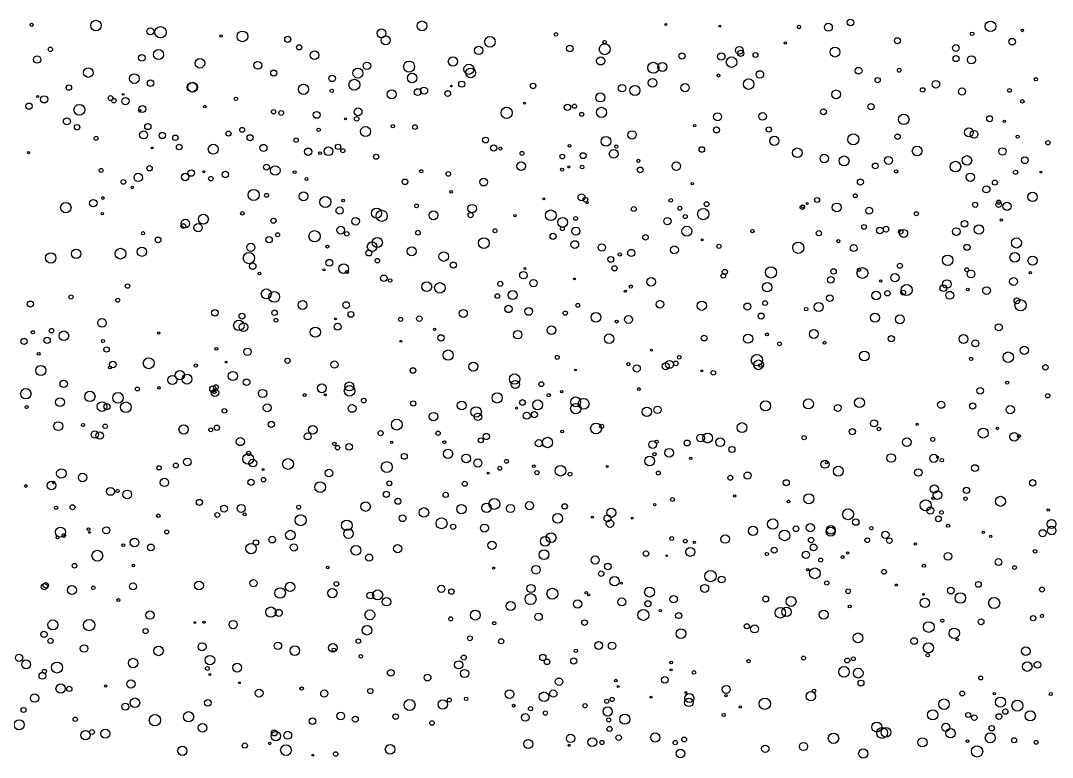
# Model space of a CAD drawing. Extents: x -296 to 296, y -196 to 196.
# Drawn here: x -99.3 to 82.3, y -93.5 to 36.1 of the extents above; entities that cross this region are included whole.
import ezdxf

# ---------------------------------------------------------------- set-up
doc = ezdxf.new("R2010")
doc.units = 0

msp = doc.modelspace()

# ---------------------------------------------------------------- linework, layer by layer
at = {"layer": 'MIX'}
for centre, radius in [((46.8034, 35.8175), 0.5742), ((-97.3152, 35.397), 0.2767), ((-86.0057, 35.2712), 0.9237), ((-76.4397, 34.251), 0.6149), ((-74.6503, 34.0967), 0.9891), ((-35.7462, 33.9075), 0.7844), ((-28.6142, 35.221), 0.8567), ((14.283, 35.4538), 0.1689), ((23.8074, 35.1631), 0.1685), ((37.7294, 35.0193), 0.3057), ((42.9114, 34.9781), 0.6959), ((71.4526, 35.1364), 0.9249), ((77.062, 34.4132), 0.216), ((-64.0052, 33.4342), 0.2195), ((-60.2264, 33.3751), 0.9388), ((-52.2471, 32.849), 0.5433), ((-34.9938, 32.6809), 0.7972), ((-16.6545, 32.4068), 0.9415), ((-5.037, 33.7182), 0.3195), ((55.0766, 32.5941), 0.5347), ((68.2221, 33.8189), 0.3146), ((75.2708, 32.4385), 0.5773), ((-94.0308, 31.0942), 0.3884), ((-74.9853, 30.1725), 0.893), ((-50.2541, 31.4504), 0.4549), ((-18.6448, 30.9022), 0.744), ((-2.6004, 31.2399), 0.5629), ((3.5545, 31.1187), 0.9667), ((3.5293, 32.3749), 0.2882), ((27.2428, 30.9089), 0.6921), ((27.4692, 30.402), 0.5478), ((35.3287, 32.2149), 0.1884), ((44.0718, 30.6035), 0.8657), ((65.3399, 31.3299), 0.5905), ((-96.3579, 29.2883), 0.6428), ((-77.9434, 29.6031), 0.569), ((-67.7064, 28.6406), 0.8421), ((-47.5491, 30.0546), 0.744), ((-23.1693, 28.9505), 0.8169), ((2.8356, 29.0562), 0.7198), ((17.13, 29.9028), 0.5498), ((24.0627, 29.8374), 0.6491), ((25.8762, 28.8515), 0.9277), ((30.0869, 30.0949), 0.4369), ((65.3889, 29.4619), 0.5294), ((68.102, 29.2465), 0.7141), ((-87.3511, 26.9948), 0.8327), ((-57.5077, 28.278), 0.6841), ((-54.716, 26.9228), 0.5251), ((-39.8999, 26.9142), 0.8873), ((-38.3084, 28.1847), 0.6571), ((-30.8863, 28.0597), 0.9767), ((-20.3566, 27.583), 0.8918), ((-20.0486, 26.9513), 0.8526), ((12.0968, 27.8484), 0.9708), ((13.7108, 28.0073), 0.7946), ((30.8639, 26.6725), 0.6599), ((48.2276, 27.3126), 0.6063), ((55.3858, 27.4), 0.3292), ((-79.2668, 25.952), 0.8585), ((-76.3944, 25.1315), 0.5725), ((-44.4356, 25.9806), 0.5742), ((-40.5256, 24.8682), 0.9556), ((-30.3648, 26.0451), 0.8348), ((-21.6195, 24.9637), 0.5405), ((11.9792, 25.2004), 0.7648), ((23.588, 26.4607), 0.2492), ((28.8749, 24.9782), 0.9287), ((51.5876, 25.6827), 0.4562), ((61.8458, 24.9426), 0.6551), ((79.445, 25.8316), 0.277), ((-90.7717, 24.3646), 0.4792), ((-69.1045, 24.4155), 0.8357), ((-68.9758, 24.4314), 0.8554), ((-49.4861, 24.0591), 0.9), ((-44.5173, 23.8017), 0.3069), ((-33.9566, 23.1739), 0.8157), ((-29.3738, 23.5586), 0.6035), ((-28.2551, 23.8164), 0.6299), ((-24.0916, 23.3049), 0.5022), ((-23.4526, 24.628), 0.1562), ((-9.0625, 24.6568), 0.4858), ((6.5959, 24.2573), 0.6553), ((8.8619, 23.8568), 0.8814), ((17.6917, 24.355), 0.7309), ((44.2833, 23.1736), 0.764), ((59.5155, 23.9559), 0.389), ((66.4349, 23.689), 0.6339), ((74.7919, 23.8641), 0.3301), ((-96.2526, 22.7998), 0.1956), ((-95.1221, 22.2894), 0.6362), ((-83.4314, 22.5154), 0.4296), ((-82.8615, 22.0659), 0.3907), ((-80.828, 21.9766), 0.642), ((-81.2323, 23.1762), 0.1535), ((-61.3784, 22.379), 0.3032), ((2.7718, 22.6217), 0.7935), ((77.0605, 21.9398), 0.3006), ((-97.7937, 21.0857), 0.5531), ((-88.9276, 20.454), 0.9552), ((-78.3316, 20.2803), 0.2165), ((-77.8519, 20.5943), 0.6191), ((-66.8454, 21.0308), 0.2102), ((-54.7417, 20.1083), 0.3858), ((-53.3953, 19.9044), 0.4262), ((-47.1474, 19.5648), 0.6031), ((-39.8691, 20.0867), 0.6863), ((-13.716, 19.9157), 0.9926), ((-10.5661, 21.6231), 0.162), ((-3.0134, 20.8845), 0.5557), ((-1.7753, 21.092), 0.3722), ((-0.5026, 19.6547), 0.349), ((2.9827, 20.0042), 0.8862), ((42.0453, 20.1044), 0.5207), ((50.411, 21.0201), 0.5506), ((-91.134, 18.4081), 0.6158), ((-42.0781, 18.8751), 0.1626), ((-40.1207, 18.8564), 0.3998), ((23.4215, 19.2391), 0.7018), ((31.3405, 19.2952), 0.6692), ((56.1937, 18.7642), 0.9235), ((71.2772, 18.8835), 0.527), ((73.8834, 18.435), 0.206), ((-89.3287, 17.3862), 0.4869), ((-77.6226, 16.04), 0.701), ((-76.8795, 17.5058), 0.5442), ((-74.3365, 15.9351), 0.5474), ((-62.6782, 16.2671), 0.4388), ((-60.2651, 16.9392), 0.4262), ((-46.8161, 16.9271), 0.308), ((-38.5452, 16.6218), 0.8903), ((-33.7458, 17.5629), 0.3061), ((-29.8557, 17.4175), 0.4079), ((8.3707, 16.0355), 0.7341), ((19.3994, 17.6491), 0.2055), ((23.2143, 16.9148), 0.5254), ((32.4224, 16.9848), 0.4646), ((67.6574, 16.4886), 0.7728), ((68.5576, 16.1297), 0.6769), ((-85.9858, 15.4344), 0.3436), ((-72.035, 15.534), 0.4781), ((-58.8843, 15.5451), 0.5249), ((-50.7813, 15.1042), 0.3941), ((-17.424, 15.1312), 0.5159), ((3.786, 14.9009), 0.8619), ((33.4001, 14.9864), 0.8189), ((47.299, 15.2496), 0.9758), ((55.1029, 15.7264), 0.47), ((76.2277, 15.7355), 0.2643), ((81.5628, 14.6587), 0.3727), ((-97.8686, 12.9109), 0.1805), ((-76.0987, 13.7491), 0.158), ((-71.3522, 13.8991), 0.4919), ((-65.3549, 13.5186), 0.8786), ((-56.5335, 13.7459), 0.6285), ((-48.6651, 13.0862), 0.6445), ((-46.5587, 12.821), 0.2572), ((-45.0741, 13.1688), 0.7812), ((-43.3913, 13.9408), 0.4738), ((-42.5583, 13.2489), 0.3594), ((-15.9866, 13.7242), 0.553), ((-14.8353, 13.6561), 0.2754), ((-11.0037, 12.7739), 0.3545), ((-2.6742, 14.13), 0.2417), ((-0.2577, 12.3838), 0.5135), ((5.1212, 12.7217), 0.7641), ((5.5877, 13.9935), 0.2863), ((20.6444, 13.4748), 0.4888), ((37.4435, 12.896), 0.8429), ((58.5421, 13.2067), 0.8544), ((73.5699, 13.1342), 0.6496), ((-36.6882, 12.2081), 0.4446), ((-11.151, 10.542), 0.7691), ((-3.9294, 12.2213), 0.4019), ((9.4471, 11.4756), 0.2763), ((16.1461, 10.5319), 0.7544), ((42.1965, 11.8775), 0.7519), ((45.6795, 11.462), 0.8686), ((51.1702, 10.5844), 0.4998), ((53.4927, 11.5501), 0.6944), ((65.2779, 10.4585), 0.9312), ((67.3126, 11.5587), 0.8287), ((77.5087, 11.5756), 0.5883), ((-85.0999, 9.7816), 0.3485), ((-78.5662, 8.5577), 0.7382), ((-76.5653, 10.1735), 0.4735), ((-70.305, 8.626), 0.6527), ((-69.2508, 9.3306), 0.5673), ((-67.0224, 9.5602), 0.1845), ((-63.2351, 9.0823), 0.5634), ((-55.99, 10.3697), 0.5125), ((-54.449, 9.78), 0.8428), ((-51.0408, 9.4803), 0.2537), ((-28.7503, 9.653), 0.2972), ((-23.9805, 9.1762), 0.4054), ((-3.9578, 9.924), 0.2704), ((-2.7756, 10.3945), 0.1766), ((-0.4336, 10.3782), 0.3148), ((9.7891, 9.8736), 0.5013), ((54.828, 9.6058), 0.2887), ((67.9115, 8.5941), 0.727), ((75.8766, 9.4506), 0.3769), ((80.3137, 9.4975), 0.1518), ((-81.175, 7.7715), 0.4046), ((-65.7783, 8.3492), 0.398), ((-48.9491, 8.2788), 0.2636), ((-31.6062, 7.7869), 0.488), ((-17.7526, 7.7347), 0.6826), ((18.9487, 7.4541), 0.2053), ((48.5615, 7.7293), 0.5461), ((72.2253, 7.6464), 0.441), ((-79.6247, 6.7932), 0.2167), ((-58.263, 5.4821), 0.9726), ((-55.9799, 5.4036), 0.3419), ((-49.4775, 5.2403), 0.7838), ((-23.5086, 6.0211), 0.2362), ((-0.5415, 5.0528), 0.6144), ((47.6545, 5.3388), 0.3325), ((70.7429, 6.4493), 0.6153), ((78.8617, 5.1409), 0.8314), ((-91.3115, 3.2394), 0.9117), ((-86.4738, 4.0353), 0.6565), ((-84.7941, 4.9369), 0.2385), ((-45.6427, 4.2285), 0.9734), ((-42.5155, 4.5089), 0.2345), ((-29.5871, 3.5481), 0.3282), ((-19.7978, 3.0751), 0.7467), ((-7.192, 4.8031), 0.1791), ((0.158, 4.6492), 0.4175), ((0.4693, 4.1229), 0.1809), ((15.1771, 4.5257), 0.3191), ((21.4785, 3.8479), 0.4259), ((38.322, 3.3194), 0.3781), ((38.4475, 3.4648), 0.2873), ((39.2037, 3.9728), 0.1609), ((40.9316, 4.5905), 0.4318), ((44.3866, 3.2721), 0.7832), ((68.7368, 3.7435), 0.4508), ((72.8811, 3.7594), 0.4816), ((72.895, 4.2108), 0.3642), ((74.367, 3.4627), 0.7238), ((-84.9008, 2.1802), 0.2146), ((-67.1029, 1.2047), 0.8789), ((-60.2502, 2.2339), 0.3136), ((-43.1119, 2.7213), 0.6363), ((-36.6115, 2.2629), 0.8918), ((-35.7004, 1.7955), 0.9779), ((-26.598, 1.8974), 0.7757), ((-20.0612, 1.9232), 0.456), ((-12.2322, 1.8334), 0.2187), ((-5.9435, 1.8936), 0.9392), ((8.679, 2.9905), 0.4238), ((16.7714, 3.128), 0.3451), ((17.7161, 1.6752), 0.3593), ((20.8835, 2.1054), 0.9859), ((50.1006, 2.7067), 0.5996), ((58.3928, 2.1692), 0.3598), ((-70.6294, -0.0143), 0.414), ((-70.2737, 0.4343), 0.7577), ((-68.0317, -0.279), 0.7414), ((-54.7511, 0.9375), 0.4542), ((-40.3146, 0.8572), 0.6703), ((-3.8455, 0.6678), 0.8623), ((-1.5747, 1.3424), 0.3314), ((14.5795, 0.859), 0.6344), ((49.186, -0.1595), 0.4166), ((66.8964, 0.4084), 0.5789), ((69.4137, -0.6107), 0.8274), ((73.3528, 1.059), 0.2104), ((-77.7308, -1.259), 0.2914), ((-54.0301, -1.5323), 0.3571), ((-47.5309, -1.801), 0.9964), ((-42.9193, -0.7181), 0.6795), ((-41.8642, -1.3627), 0.3862), ((-29.3342, -1.1632), 0.4185), ((-15.7678, -0.831), 0.344), ((-5.5385, -1.8145), 0.5456), ((-3.9087, -0.4543), 0.3365), ((-1.5369, -0.8867), 0.7042), ((10.7249, -1.9896), 0.4849), ((17.9996, -0.8984), 0.8694), ((29.5345, -0.8715), 0.2901), ((41.2417, -1.2632), 0.4585), ((51.9864, -0.7739), 0.5913), ((53.0613, -0.5515), 0.5057), ((55.6383, -1.0236), 0.3932), ((56.1568, -1.2945), 0.7129), ((65.444, -0.9699), 0.6748), ((-75.083, -2.437), 0.5119), ((-58.7478, -3.7427), 0.7083), ((-55.5237, -2.4009), 0.5554), ((-45.2727, -3.6016), 0.271), ((-37.413, -3.6228), 0.8334), ((-36.4861, -2.8889), 0.8865), ((-17.7356, -2.9924), 0.9487), ((-1.7168, -3.2476), 0.6748), ((3.0375, -3.7663), 0.6401), ((15.8189, -4.1855), 0.6947), ((20.7151, -2.4179), 0.1544), ((23.6625, -3.5739), 0.3682), ((37.6241, -3.8177), 0.9926), ((44.6588, -2.6562), 0.2749), ((47.3622, -3.8773), 0.6117), ((67.3084, -3.7635), 0.5366), ((76.012, -2.9711), 0.8888), ((-93.9701, -5.5986), 0.9142), ((-89.4833, -4.8658), 0.8183), ((-81.6939, -4.8556), 0.9437), ((-77.9239, -4.5111), 0.8175), ((-59.0765, -5.6222), 0.9954), ((-37.9739, -4.7213), 0.5298), ((-30.4397, -4.4477), 0.8021), ((-24.7862, -5.3553), 0.8494), ((4.6104, -5.8563), 0.5061), ((6.1965, -4.9862), 0.2869), ((8.2266, -4.7261), 0.6336), ((63.9136, -6.0208), 0.9199), ((75.7271, -5.5048), 0.848), ((78.8565, -6.0738), 0.8074), ((-58.4233, -7.0609), 0.5739), ((-44.9269, -6.4625), 0.6045), ((-42.4095, -7.4816), 0.853), ((-36.4712, -6.0903), 0.399), ((-23.1162, -6.8386), 0.5534), ((5.2594, -7.4304), 0.4598), ((32.8193, -8.1527), 0.9856), ((55.5036, -6.987), 0.4418), ((-57.2171, -8.3465), 0.2523), ((-45.8838, -7.7048), 0.1898), ((-41.8516, -8.0875), 0.2679), ((-35.3351, -9.1786), 0.5623), ((-10.7695, -8.6507), 0.6517), ((-10.4983, -7.4779), 0.1638), ((11.7358, -9.8158), 0.7507), ((24.421, -8.7426), 0.4097), ((24.6983, -8.0638), 0.4509), ((43.3381, -9.4453), 0.5866), ((43.8175, -7.987), 0.4772), ((48.8999, -8.2554), 0.9471), ((48.3195, -7.6822), 0.29), ((54.6274, -9.0739), 0.7199), ((67.2794, -7.69), 0.3469), ((68.0257, -8.4226), 0.6805), ((75.51, -9.7593), 0.6915), ((78.4628, -8.2111), 0.2066), ((-80.4535, -10.5597), 0.3861), ((-34.215, -9.5653), 0.307), ((-27.7843, -10.667), 0.8716), ((-25.4767, -10.8724), 0.9214), ((-14.839, -10.1615), 0.4466), ((-9.0041, -10.0423), 0.6513), ((-1.7826, -9.2875), 0.1521), ((8.1362, -10.6391), 0.2803), ((32.1407, -10.7549), 0.8141), ((52.1386, -9.6604), 0.2046), ((56.7029, -11.2569), 0.9687), ((63.1564, -10.9315), 0.5917), ((63.7631, -10.1921), 0.7537), ((70.7617, -11.3488), 0.6831), ((-90.4169, -12.4868), 0.3653), ((-82.168, -13.0447), 0.3495), ((-56.0183, -11.9418), 0.8832), ((-54.6387, -12.4564), 0.9558), ((-15.354, -12.3088), 0.4113), ((-12.6648, -12.1474), 0.7936), ((7.185, -11.4659), 0.1907), ((43.1595, -12.6856), 0.5833), ((51.3401, -12.2274), 0.757), ((53.3032, -11.8306), 0.4693), ((56.0768, -11.7038), 0.4231), ((64.2782, -12.1825), 0.6986), ((67.4706, -11.1746), 0.2318), ((76.11, -13.1485), 0.5139), ((-97.5539, -13.7309), 0.5381), ((-49.6492, -13.8856), 0.7724), ((-41.9529, -13.8919), 0.5827), ((-13.3953, -14.5862), 0.6446), ((-9.8416, -15.0179), 0.6843), ((-1.1862, -13.9415), 0.3477), ((13.2588, -13.7509), 0.6634), ((20.627, -14.0075), 0.8191), ((28.6608, -14.1521), 0.6156), ((31.7763, -13.5584), 0.4146), ((39.0126, -14.6257), 0.3079), ((41.2034, -14.2359), 0.7822), ((76.7408, -13.9303), 0.9903), ((-84.9467, -17.0201), 0.7563), ((-65.0916, -15.2485), 0.5825), ((-60.2973, -15.8521), 0.5212), ((-54.5684, -15.2463), 0.4825), ((-54.3243, -16.5605), 0.3294), ((-43.8584, -16.3404), 0.1608), ((-41.121, -15.5384), 0.514), ((-32.3837, -16.4209), 0.3543), ((-29.0902, -16.285), 0.4781), ((-21.3508, -15.3614), 0.7104), ((-3.4003, -15.3187), 0.377), ((1.9883, -16.044), 0.8553), ((7.7288, -16.4412), 0.6886), ((31.0792, -15.8381), 0.5317), ((51.1132, -16.1083), 0.7828), ((55.504, -16.4069), 0.773), ((-93.8249, -18.3938), 0.3938), ((-60.853, -17.4748), 0.9245), ((-60.0367, -17.784), 0.7431), ((-47.3979, -18.6705), 0.8954), ((-43.4665, -17.7114), 0.617), ((-26.4, -18.1623), 0.2124), ((-5.8422, -18.3031), 0.7721), ((5.6526, -16.8119), 0.2495), ((72.9044, -17.8062), 0.6259), ((-98.6674, -20.2647), 0.556), ((-97.109, -18.6834), 0.2938), ((-94.6111, -20.0998), 0.5686), ((-91.6601, -19.3014), 0.8492), ((-84.7749, -20.2122), 0.2577), ((-74.9556, -18.7975), 0.2179), ((-25.2861, -19.6692), 0.5558), ((-11.7765, -19.1042), 0.7489), ((4.3137, -19.8153), 0.8361), ((21.0558, -19.7066), 0.5057), ((28.7777, -19.8096), 0.8187), ((32.1045, -19.0599), 0.2566), ((40.3588, -18.9825), 0.7719), ((53.9888, -19.8168), 0.5471), ((66.6961, -19.8704), 0.7741), ((-84.145, -21.7137), 0.4718), ((-64.8114, -21.6105), 0.2476), ((-59.3232, -22.1087), 0.6464), ((-32.346, -20.2642), 0.1549), ((11.7771, -21.8292), 0.1732), ((34.303, -20.718), 0.3322), ((42.2408, -20.5146), 0.2451), ((68.7798, -20.6381), 0.6105), ((77.4141, -21.8531), 0.7278), ((-96.0947, -22.4864), 0.2466), ((-76.7225, -24.1274), 0.9654), ((-52.2811, -23.6997), 0.4538), ((-24.0199, -22.6965), 0.8972), ((-4.823, -23.0999), 0.3477), ((16.6649, -23.091), 0.3231), ((30.334, -23.5858), 0.9975), ((30.6217, -24.4098), 0.8545), ((49.2387, -22.8457), 0.8642), ((68.0331, -23.3686), 0.2905), ((74.5783, -23.072), 0.9204), ((-95.7083, -25.4171), 0.8896), ((-83.5522, -24.8739), 0.251), ((-83.0514, -24.3375), 0.5794), ((-68.448, -24.5472), 0.2943), ((-63.0886, -23.9169), 0.1614), ((-44.0355, -24.3629), 0.6354), ((-30.2053, -25.4025), 0.4835), ((-19.5754, -24.7125), 0.7872), ((-1.6094, -25.3175), 0.1565), ((7.6992, -24.3006), 0.2784), ((9.1854, -25.052), 0.6226), ((14.26, -24.6516), 0.6111), ((14.9462, -24.3322), 0.6918), ((16.0621, -24.1647), 0.4017), ((20.6279, -25.4812), 0.1662), ((30.9236, -24.5475), 0.2862), ((81.1304, -24.8533), 0.4793), ((-91.6864, -27.7451), 0.6516), ((-72.556, -27.0722), 0.786), ((-71.2485, -26.2365), 0.8073), ((-69.974, -26.924), 0.8685), ((-61.9046, -26.3796), 0.8096), ((-59.4958, -27.4571), 0.6), ((-12.3174, -26.9216), 0.9123), ((-12.1825, -27.8545), 0.7132), ((22.6608, -25.8204), 0.3893), ((-98.3548, -29.4912), 0.9129), ((-87.0774, -29.9658), 0.9099), ((-78.7138, -28.6555), 0.3435), ((-74.9202, -28.4679), 0.2256), ((-65.4212, -28.6619), 0.5725), ((-65.0576, -29.3367), 0.6495), ((-65.1602, -29.1994), 0.3106), ((-64.9129, -28.3394), 0.4303), ((-56.6812, -29.4541), 0.7293), ((-46.2505, -28.5287), 0.7822), ((-41.3662, -28.9864), 0.9255), ((-41.3995, -28.2209), 0.7915), ((-7.6104, -27.8159), 0.4209), ((-4.0199, -29.1276), 0.1914), ((9.5503, -28.675), 0.2556), ((69.6257, -28.9643), 0.5819), ((74.3971, -27.5469), 0.2625), ((-92.3422, -30.9892), 0.7683), ((-82.1296, -30.2107), 0.933), ((-49.2779, -29.7263), 0.2534), ((-45.6318, -29.7018), 0.1703), ((-38.8634, -30.707), 0.4132), ((-30.1643, -31.2093), 0.4665), ((-21.6389, -31.5732), 0.7718), ((-15.3817, -30.2326), 0.9006), ((-10.9283, -31.0382), 0.5083), ((-8.2568, -31.4487), 0.8693), ((-6.2965, -29.7629), 0.2952), ((-1.5691, -30.9195), 0.8595), ((-0.163, -31.266), 0.9489), ((31.8648, -31.6377), 0.8913), ((39.4085, -31.283), 0.8794), ((48.3937, -31.0555), 0.8675), ((62.7712, -31.4329), 0.6227), ((81.5241, -29.8471), 0.3875), ((-98.214, -31.8426), 0.2606), ((-84.961, -31.7489), 0.8523), ((-84.0788, -31.7701), 0.5311), ((-80.7571, -31.8756), 0.9321), ((-63.3969, -32.5003), 0.4017), ((-55.8622, -31.9767), 0.7022), ((-40.9138, -32.084), 0.6807), ((-19.0892, -32.6983), 0.9222), ((-12.0055, -32.0254), 0.1734), ((-8.8236, -33.1976), 0.5485), ((-1.5348, -32.1097), 0.9177), ((10.9573, -32.6744), 0.8249), ((12.8333, -32.3334), 0.6491), ((44.5696, -32.0014), 0.5957), ((68.3107, -31.655), 0.5609), ((74.9196, -32.2899), 0.7325), ((-92.6505, -35.1999), 0.791), ((-55.1542, -34.8679), 0.5446), ((-33.0633, -34.9297), 0.9532), ((-26.5972, -33.5084), 0.7406), ((-18.7667, -33.5531), 0.6616), ((-10.1958, -33.3666), 0.6213), ((50.9719, -34.7107), 0.619), ((-88.2799, -35.0013), 0.2676), ((-86.2095, -36.6602), 0.6595), ((-85.3534, -36.8345), 0.6575), ((-84.3921, -35.2219), 0.389), ((-70.5753, -35.7734), 0.8227), ((-65.8076, -35.8556), 0.3345), ((-64.7354, -35.4887), 0.4744), ((-47.8366, -35.8403), 0.7488), ((-35.9006, -36.4287), 0.4455), ((-25.7839, -36.4465), 0.3884), ((-3.9445, -36.1245), 0.2326), ((2.0238, -35.6041), 0.9601), ((2.9971, -35.2143), 0.3577), ((27.7172, -35.4419), 0.8655), ((47.1392, -36.1624), 0.5556), ((51.8029, -35.6977), 0.3182), ((58.5422, -34.8774), 0.184), ((70.1711, -36.4181), 0.8698), ((72.66, -35.5967), 0.2272), ((75.6191, -37.0661), 0.7531), ((-60.5954, -37.912), 0.7182), ((-48.7483, -37.0021), 0.6045), ((-44.0475, -38.3269), 0.3019), ((-33.9497, -38.0373), 0.1973), ((-24.686, -38.0104), 0.2528), ((-18.2753, -37.6903), 0.4359), ((-17.3147, -37.0172), 0.5492), ((-8.0526, -38.1948), 0.6223), ((-6.5395, -38.0734), 0.9096), ((11.9964, -38.4382), 0.6801), ((12.6815, -37.9291), 0.2946), ((18.0426, -38.1631), 0.5239), ((20.4193, -37.2856), 0.6766), ((21.6651, -37.292), 0.8725), ((23.8492, -38.0374), 0.7595), ((38.6412, -37.2144), 0.3672), ((56.7083, -38.0018), 0.7673), ((61.2944, -37.5117), 0.3576), ((76.4763, -36.9755), 0.2653), ((-59.1361, -39.991), 0.3713), ((-43.4768, -38.9812), 0.3931), ((-41.4363, -38.8447), 0.5857), ((-24.0231, -40.0575), 0.807), ((12.2928, -40.1358), 0.2987), ((14.8853, -39.8764), 0.7691), ((25.9316, -39.305), 0.5397), ((-71.9538, -42.1249), 0.4217), ((-69.9121, -41.4886), 0.6706), ((-59.2161, -40.9653), 0.9364), ((-58.3987, -41.6992), 0.6792), ((-52.195, -41.8544), 0.95), ((-34.811, -42.4011), 0.97), ((-31.7266, -40.5119), 0.5133), ((-20.8442, -40.8652), 0.7635), ((-18.7833, -41.6808), 0.7218), ((-13.7334, -41.3884), 0.3377), ((11.444, -41.3348), 0.8559), ((18.6854, -40.8574), 0.2263), ((42.3194, -41.9034), 0.7116), ((42.6061, -41.6132), 0.2345), ((53.9874, -40.8007), 0.7589), ((61.4898, -40.8608), 0.7174), ((62.1446, -40.6402), 0.1762), ((62.8823, -41.189), 0.3083), ((-92.0965, -43.5272), 0.8405), ((-88.366, -44.2269), 0.7388), ((-74.8926, -42.532), 0.3793), ((-56.6039, -42.8323), 0.1623), ((-45.0037, -43.457), 0.6749), ((-16.9803, -43.4675), 0.1723), ((-14.9174, -42.6087), 0.3471), ((-8.9397, -42.242), 0.2483), ((-8.3766, -43.372), 0.3701), ((-4.244, -43.0427), 0.9387), ((-2.5538, -43.6441), 0.3366), ((3.9601, -42.2868), 0.1688), ((12.9804, -43.4542), 0.3453), ((28.6944, -43.8969), 0.6311), ((44.6597, -43.1243), 0.8674), ((58.7499, -43.3522), 0.6615), ((68.7203, -42.5786), 0.5935), ((-93.8417, -45.6262), 0.7522), ((-93.4696, -45.1056), 0.2109), ((-73.9609, -45.0957), 0.743), ((-58.7379, -45.0692), 0.5483), ((-56.5239, -44.6165), 0.3869), ((-46.5466, -45.9209), 0.948), ((-34.3726, -45.2605), 0.4326), ((-21.0892, -45.333), 0.4319), ((25.6639, -44.2753), 0.4318), ((35.5119, -45.1558), 0.535), ((78.8714, -45.1659), 0.5646), ((-98.366, -45.7288), 0.2393), ((-83.4506, -46.6697), 0.6977), ((-82.2098, -46.6068), 0.2887), ((-80.5128, -47.2172), 0.7858), ((-34.9098, -47.2057), 0.5473), ((-24.4533, -47.2867), 0.4569), ((39.4833, -47.9648), 0.8877), ((61.5722, -46.2528), 0.7301), ((62.1298, -47.3285), 0.7609), ((67.2248, -46.5008), 0.5452), ((-90.1296, -49.4515), 0.4389), ((-67.7972, -48.614), 0.5402), ((-60.4396, -49.6715), 0.7178), ((-38.5431, -49.3474), 0.8366), ((-32.8684, -48.4184), 0.5319), ((-21.6755, -49.7829), 0.8253), ((-17.241, -49.5914), 0.8257), ((-15.8661, -48.8773), 0.9675), ((-13.0362, -49.688), 0.7276), ((-9.6885, -49.1856), 0.7074), ((-3.4985, -49.3225), 0.4797), ((12.331, -49.0263), 0.2129), ((15.4781, -48.0988), 0.3258), ((26.4255, -47.5047), 0.204), ((35.8875, -48.4328), 0.2481), ((60.0523, -49.1236), 0.9833), ((61.3444, -47.86), 0.2459), ((67.0446, -47.9523), 0.3118), ((73.1956, -48.4288), 0.8849), ((-93.0309, -49.5641), 0.2875), ((-75.0321, -50.9496), 0.3048), ((-64.6543, -50.8154), 0.426), ((-63.4594, -49.7037), 0.5986), ((-59.8312, -50.7209), 0.26), ((-49.9665, -51.7493), 0.9723), ((-50.3227, -49.4545), 0.3528), ((-32.035, -51.3991), 0.5914), ((-28.287, -50.3826), 0.8492), ((-4.7451, -51.415), 0.8415), ((4.0332, -51.4279), 0.6094), ((4.7049, -50.4306), 0.8095), ((46.376, -50.7036), 0.9534), ((60.8495, -50.0498), 0.6224), ((62.8185, -50.3819), 0.3217), ((81.6136, -49.9653), 0.2162), ((-41.8492, -52.6482), 0.9282), ((-25.1845, -52.2791), 0.9675), ((-23.1248, -52.9049), 0.4596), ((-17.6351, -53.123), 0.7086), ((1.3776, -51.1954), 0.1854), ((4.4747, -52.348), 0.6528), ((8.3568, -51.3699), 0.1713), ((33.1156, -52.4173), 0.9042), ((39.7382, -53.0706), 0.7242), ((43.3586, -53.4191), 0.7543), ((47.7431, -52.0794), 0.5535), ((62.2855, -51.502), 0.5012), ((63.9921, -52.721), 0.2741), ((82.1927, -52.4175), 0.7868), ((-92.2522, -53.8508), 0.8728), ((-91.6582, -54.4423), 0.3283), ((-87.3372, -53.3152), 0.2478), ((-87.1414, -53.8908), 0.1539), ((-84.1966, -53.523), 0.6234), ((-73.5468, -53.8), 0.3567), ((-51.7914, -54.3529), 0.8333), ((-41.5595, -54.1017), 0.8395), ((-5.8895, -54.8043), 0.868), ((24.7534, -55.0617), 0.7488), ((29.6399, -53.6102), 0.8006), ((35.1968, -54.4197), 0.936), ((37.2192, -53.256), 0.4934), ((43.3132, -53.7346), 0.7919), ((50.494, -53.1447), 0.2911), ((52.9502, -54.3013), 0.6402), ((70.1724, -53.8635), 0.1985), ((71.5035, -54.5641), 0.198), ((80.6403, -54.038), 0.6262), ((82.2216, -53.5534), 0.754), ((-92.7869, -54.7962), 0.25), ((-81.1944, -56.1315), 0.2512), ((-79.2149, -55.6627), 0.7785), ((-76.3512, -56.5342), 0.5989), ((-58.7001, -56.7332), 0.9162), ((-57.8482, -55.6638), 0.4695), ((-54.9919, -55.162), 0.5846), ((-51.1756, -56.5408), 0.6228), ((-40.2554, -57.0544), 0.8659), ((-32.8983, -56.7476), 0.7376), ((-16.305, -56.1575), 0.7238), ((-6.935, -55.4578), 0.847), ((15.337, -54.9626), 0.3291), ((17.7365, -55.4165), 0.3298), ((19.317, -55.6516), 0.1955), ((39.8637, -55.229), 0.4712), ((40.3076, -56.5285), 0.597), ((49.7592, -55.2641), 0.4153), ((53.6516, -55.3343), 0.4976), ((58.2037, -55.9428), 0.2036), ((-85.7659, -57.989), 0.9514), ((-37.9234, -58.3112), 0.6142), ((-7.1431, -57.8122), 0.8484), ((1.8773, -58.7447), 0.7169), ((10.812, -57.6189), 0.4758), ((14.446, -57.9858), 0.1544), ((18.6034, -57.3136), 0.7876), ((32.0914, -57.6758), 0.2787), ((33.3791, -57.0174), 0.5324), ((38.9643, -57.8334), 0.637), ((45.4096, -58.2337), 0.2624), ((46.2927, -57.5352), 0.2034), ((63.9541, -58.0928), 0.6745), ((79.3031, -57.2162), 0.3151), ((-89.7863, -59.7536), 0.4073), ((-79.4254, -59.7065), 0.2273), ((-45.2181, -60.0495), 0.2278), ((-8.5562, -60.4499), 0.7574), ((4.0986, -59.9003), 0.5687), ((41.5629, -58.7576), 0.3464), ((59.7162, -59.7543), 0.2703), ((72.8655, -59.0987), 0.5989), ((75.683, -60.0809), 0.3268), ((-16.0087, -60.1588), 0.1801), ((2.935, -61.148), 0.4759), ((5.272, -62.4742), 0.829), ((22.167, -61.5671), 0.9949), ((24.1276, -62.17), 0.5946), ((39.2542, -60.4313), 0.2102), ((40.5296, -61.0887), 0.9435), ((52.7125, -60.8321), 0.4238), ((-95.0906, -63.4355), 0.5681), ((-94.834, -63.199), 0.4775), ((-90.2392, -64.0372), 0.7813), ((-86.4815, -63.6292), 0.3148), ((-79.4825, -63.3915), 0.6104), ((-67.8722, -63.2304), 0.765), ((-58.2907, -62.8295), 0.6292), ((-51.8528, -63.4705), 0.8272), ((-43.6913, -62.9397), 0.4113), ((-25.2214, -63.8275), 0.6297), ((-9.4345, -63.7564), 0.717), ((6.5007, -62.8026), 0.1817), ((11.4354, -64.3934), 0.8622), ((21.1383, -63.7477), 0.7028), ((42.6347, -62.7783), 0.3678), ((54.8764, -63.1491), 0.1769), ((64.4652, -64.1215), 0.5963), ((69.319, -63.0338), 0.5121), ((80.5191, -63.9376), 0.4389), ((-53.5878, -64.5488), 0.9229), ((-44.404, -64.5717), 0.8257), ((-37.71, -64.9913), 0.5969), ((-36.4181, -64.8871), 0.8853), ((-34.8606, -66.0945), 0.7406), ((-23.4345, -64.2919), 0.4814), ((-9.5137, -65.6252), 0.9722), ((-5.6681, -64.6766), 0.9639), ((0.304, -64.4906), 0.232), ((0.7194, -64.8741), 0.1846), ((15.6755, -65.6501), 0.6446), ((31.8816, -65.6073), 0.5152), ((36.3467, -66.0367), 0.8752), ((46.3984, -64.2436), 0.4003), ((59.6815, -64.7859), 0.1655), ((66.1408, -65.4243), 0.9334), ((72.0941, -66.3099), 0.9739), ((-82.0559, -65.7925), 0.2593), ((-55.2226, -67.9085), 0.9069), ((-12.9973, -66.839), 0.7972), ((-1.2386, -66.4846), 0.7392), ((6.5547, -66.1191), 0.6954), ((11.1513, -66.4424), 0.5416), ((34.4624, -68.0279), 0.9213), ((35.5632, -67.8873), 0.8244), ((46.6786, -66.9226), 0.2577), ((59.9132, -66.2715), 0.8301), ((-76.506, -68.4419), 0.7312), ((-53.8241, -68.0411), 0.617), ((-37.7939, -68.3898), 0.8611), ((-23.5689, -69.0959), 0.3541), ((-19.234, -68.4419), 0.8741), ((-8.0938, -68.7485), 0.6499), ((10.3431, -68.4009), 0.9683), ((13.3209, -67.6542), 0.2099), ((16.5623, -68.5142), 0.5319), ((42.0851, -68.3431), 0.7999), ((78.9535, -68.9729), 0.4655), ((80.518, -68.5753), 0.2923), ((-93.5899, -70.1619), 0.8784), ((-87.2041, -70.1847), 0.9968), ((-77.2692, -71.2445), 0.4461), ((-68.5865, -69.7499), 0.1546), ((-66.9899, -69.6932), 0.1912), ((-61.862, -70.1008), 0.7255), ((-38.2905, -71.0946), 0.8452), ((-15.9036, -69.8756), 0.2886), ((-0.0086, -69.7612), 0.4979), ((16.9695, -71.6923), 0.8668), ((28.5577, -70.4045), 0.4534), ((29.9245, -70.8708), 0.6996), ((60.5856, -70.5413), 0.9378), ((62.9771, -69.4171), 0.2532), ((65.0727, -71.6426), 0.9137), ((69.792, -69.6069), 0.5148), ((-95.1438, -71.8276), 0.5595), ((-94.0045, -72.9765), 0.4536), ((-39.8244, -73.0376), 0.396), ((-20.1932, -72.5179), 0.4188), ((-14.6771, -73.0377), 0.4506), ((48.1312, -72.4406), 0.8613), ((58.01, -73.0175), 0.6062), ((65.6075, -72.7661), 0.2163), ((-88.1077, -74.3039), 0.6577), ((-74.9851, -74.741), 0.8373), ((-67.3371, -74.0086), 0.7067), ((-53.9824, -73.8475), 0.6572), ((-51.0037, -74.6848), 0.8488), ((-44.3097, -74.1799), 0.7522), ((-44.1357, -74.5383), 0.2943), ((-1.5426, -74.6977), 0.2963), ((2.48, -73.7823), 0.6887), ((4.8347, -73.847), 0.6532), ((60.5227, -74.1871), 0.8938), ((77.684, -74.7963), 0.7567), ((-99.5502, -75.9435), 0.644), ((-79.4796, -76.8739), 0.8317), ((-65.9432, -76.3605), 0.8357), ((-39.3795, -75.6864), 0.3138), ((-21.2591, -75.9025), 0.4397), ((-7.3466, -75.8925), 0.5531), ((-6.6227, -76.6579), 0.4947), ((-1.9191, -76.5131), 0.5387), ((28.8658, -76.5532), 0.2937), ((38.5514, -76.0096), 0.3471), ((46.2352, -76.4221), 0.433), ((47.3124, -76.1245), 0.3278), ((60.3968, -75.4919), 0.3105), ((-98.3115, -77.1002), 0.7665), ((-95.0959, -78.3332), 0.3518), ((-92.8607, -77.658), 0.9663), ((-66.4016, -77.8313), 0.329), ((-61.157, -77.6898), 0.7769), ((-34.1291, -78.5776), 0.5865), ((-22.1531, -77.182), 0.7267), ((-21.104, -78.7119), 0.7241), ((15.2319, -76.7638), 0.2477), ((15.2343, -78.0678), 0.198), ((45.6678, -78.421), 0.9341), ((48.167, -78.6478), 0.8553), ((77.9209, -77.4956), 0.8382), ((79.7106, -77.1802), 0.5965), ((-95.4472, -79.101), 0.5849), ((-79.8642, -80.5593), 0.7384), ((-65.9717, -78.8927), 0.1623), ((-27.6266, -79.4306), 0.5884), ((-4.5024, -80.1546), 0.6476), ((5.5141, -79.96), 0.2321), ((14.1192, -79.8193), 0.5881), ((19.2501, -78.5225), 0.311), ((48.654, -80.3968), 0.523), ((69.7351, -79.4986), 0.3374), ((-92.2276, -81.358), 0.8208), ((-90.7059, -81.4203), 0.4596), ((-84.3107, -80.9073), 0.1918), ((-60.7619, -80.3347), 0.1555), ((-57.2871, -82.1654), 0.6846), ((-49.8005, -81.3579), 0.2962), ((-45.8192, -82.2367), 0.6289), ((-37.7034, -81.8014), 0.4566), ((-13.2064, -82.3414), 0.7792), ((-5.5, -82.2515), 0.6413), ((5.9236, -80.9939), 0.1675), ((24.9319, -81.5055), 0.7073), ((40.3884, -81.76), 0.3096), ((-96.8149, -83.0375), 0.7341), ((-79.1547, -83.8601), 0.841), ((-66.3183, -83.8827), 0.5738), ((-30.8018, -84.2544), 0.958), ((-24.9674, -84.1502), 0.8266), ((-23.8047, -83.3873), 0.3493), ((-20.8358, -83.1614), 0.3132), ((-7.1334, -82.8075), 0.8438), ((3.892, -83.603), 0.3504), ((4.8561, -83.2793), 0.3683), ((11.7111, -82.8645), 0.1934), ((18.3394, -83.7919), 0.7485), ((18.448, -83.0439), 0.7966), ((17.8447, -82.0638), 0.1593), ((24.9189, -82.6165), 0.2068), ((31.7317, -84.0259), 0.9999), ((39.8322, -82.7081), 0.8168), ((63.2698, -84.1181), 0.9279), ((66.475, -82.234), 0.4195), ((72.1205, -82.2531), 0.1913), ((73.2207, -83.7417), 0.8862), ((76.1845, -84.371), 0.9631), ((82.0575, -82.3281), 0.2671), ((-98.7522, -85.1302), 0.4384), ((-80.8347, -84.5418), 0.6149), ((-12.4861, -84.3715), 0.2439), ((-9.5122, -84.9046), 0.3727), ((-6.9085, -85.6632), 0.3791), ((0.073, -84.3833), 0.3756), ((4.0715, -85.3949), 0.8033), ((27.4065, -84.5988), 0.1956), ((61.2756, -85.9779), 0.8997), ((74.0663, -85.4065), 0.4661), ((78.4578, -86.1448), 0.8944), ((-99.5302, -87.7247), 0.8886), ((-89.6537, -86.7628), 0.3753), ((-75.6255, -86.9234), 0.99), ((-69.6973, -86.3179), 0.894), ((-47.8846, -87.0887), 0.5893), ((-42.9155, -86.1866), 0.6703), ((-40.3627, -86.7516), 0.5214), ((-33.2568, -86.2809), 0.4727), ((-26.8553, -87.4062), 0.396), ((-10.4351, -86.4276), 0.6622), ((4.2462, -86.8825), 0.3434), ((7.0913, -86.7419), 0.8925), ((24.4862, -86.018), 0.2746), ((67.5113, -86.0192), 0.4284), ((68.5935, -86.4806), 0.4881), ((72.9354, -86.2905), 0.5093), ((-87.8464, -89.5585), 0.8125), ((-86.7188, -89.0148), 0.4247), ((-84.3707, -89.2902), 0.784), ((-67.2653, -88.2571), 0.7667), ((-54.3523, -89.7145), 0.8195), ((-54.6348, -89.1796), 0.5114), ((-52.2621, -89.5819), 0.7012), ((4.3898, -88.454), 0.4478), ((51.4403, -88.1392), 0.8705), ((52.3839, -89.1673), 0.9605), ((53.0564, -89.0645), 0.8506), ((63.5924, -88.1862), 0.709), ((64.4293, -89.2124), 0.8354), ((71.6545, -88.3372), 0.4748), ((-9.9249, -91.1072), 0.7919), ((-2.4615, -90.1277), 0.7313), ((1.363, -90.7809), 0.767), ((3.07, -90.8404), 0.364), ((6.0077, -90.0087), 0.4822), ((12.4309, -89.9719), 0.7996), ((15.9634, -90.861), 0.3714), ((17.5251, -90.3188), 0.4236), ((43.8111, -90.1036), 0.9164), ((59.4739, -90.8224), 0.8128), ((67.3839, -90.5975), 0.2425), ((71.4103, -90.0164), 0.8756), ((75.5976, -90.45), 0.4482), ((79.488, -90.8153), 0.3441), ((-70.8228, -92.3185), 0.8058), ((-59.815, -91.382), 0.4532), ((-55.4251, -91.0211), 0.2114), ((-52.5566, -92.1968), 0.9446), ((-43.8129, -92.8686), 0.3901), ((-34.233, -92.0581), 0.8441), ((-2.72, -91.3489), 0.1955), ((16.8868, -92.7711), 0.7676), ((31.8143, -91.9415), 0.6444), ((38.5333, -91.5484), 0.7143), ((49.0539, -92.7809), 0.8097), ((69.1002, -92.4249), 0.991), ((-47.814, -93.0917), 0.1577)]:
    msp.add_circle(centre, radius, dxfattribs=at)

doc.saveas('drawing.dxf')
